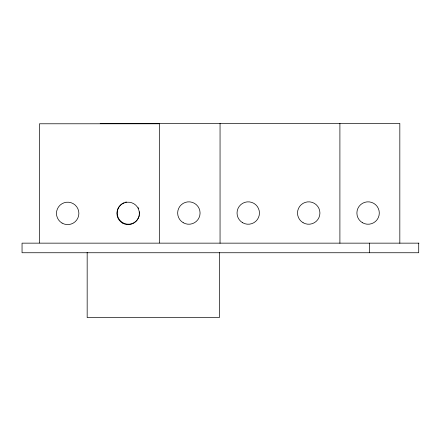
<?xml version="1.0" encoding="UTF-8"?>
<svg xmlns="http://www.w3.org/2000/svg" width="441" height="441" viewBox="0 0 441 441"><rect width="100%" height="100%" fill="white"/><g stroke="black" fill="none" stroke-linecap="round" stroke-linejoin="round"><path stroke-width="0.66" d="M100.201 123.419L399.827 123.419L399.827 243.272M418.95 243.151L22.05 243.151L22.05 252.743L418.713 252.743L418.713 243.151M369.663 243.151L369.663 252.743M339.901 123.419L339.901 243.272M220.053 123.419L220.053 243.272M219.37 252.346L219.37 317.581L87.169 317.581L87.169 252.346M159.328 242.941L159.328 123.778L39.481 123.778L39.481 242.941M139.527 211.79A11.207 11.207 0 0 1 139.527 214.276M139.317 215.528A11.207 11.207 0 0 1 138.965 216.746M138.744 217.319A11.207 11.207 0 0 1 120.47 220.958A11.207 11.207 0 0 1 124.103 202.678M125.283 202.27A11.207 11.207 0 0 1 126.517 201.984M138.204 207.623A11.207 11.207 0 0 1 138.744 208.742M362.491 222.738A11.207 11.207 0 0 0 379.304 213.031A11.207 11.207 0 0 0 362.491 203.329A11.207 11.207 0 0 0 362.491 222.738M303.11 222.738A11.207 11.207 0 0 0 319.918 213.031A11.207 11.207 0 0 0 303.11 203.329A11.207 11.207 0 0 0 303.11 222.738M242.644 222.738A11.207 11.207 0 0 0 259.451 213.031A11.207 11.207 0 0 0 242.644 203.329A11.207 11.207 0 0 0 242.644 222.738M183.258 222.738A11.207 11.207 0 0 0 200.071 213.031A11.207 11.207 0 0 0 183.258 203.329A11.207 11.207 0 0 0 183.258 222.738M122.537 223.096A11.207 11.207 0 0 0 139.35 213.394A11.207 11.207 0 0 0 122.537 203.687A11.207 11.207 0 0 0 122.537 223.096M62.071 223.096A11.207 11.207 0 0 0 78.878 213.394A11.207 11.207 0 0 0 62.071 203.687A11.207 11.207 0 0 0 62.071 223.096"/></g></svg>
